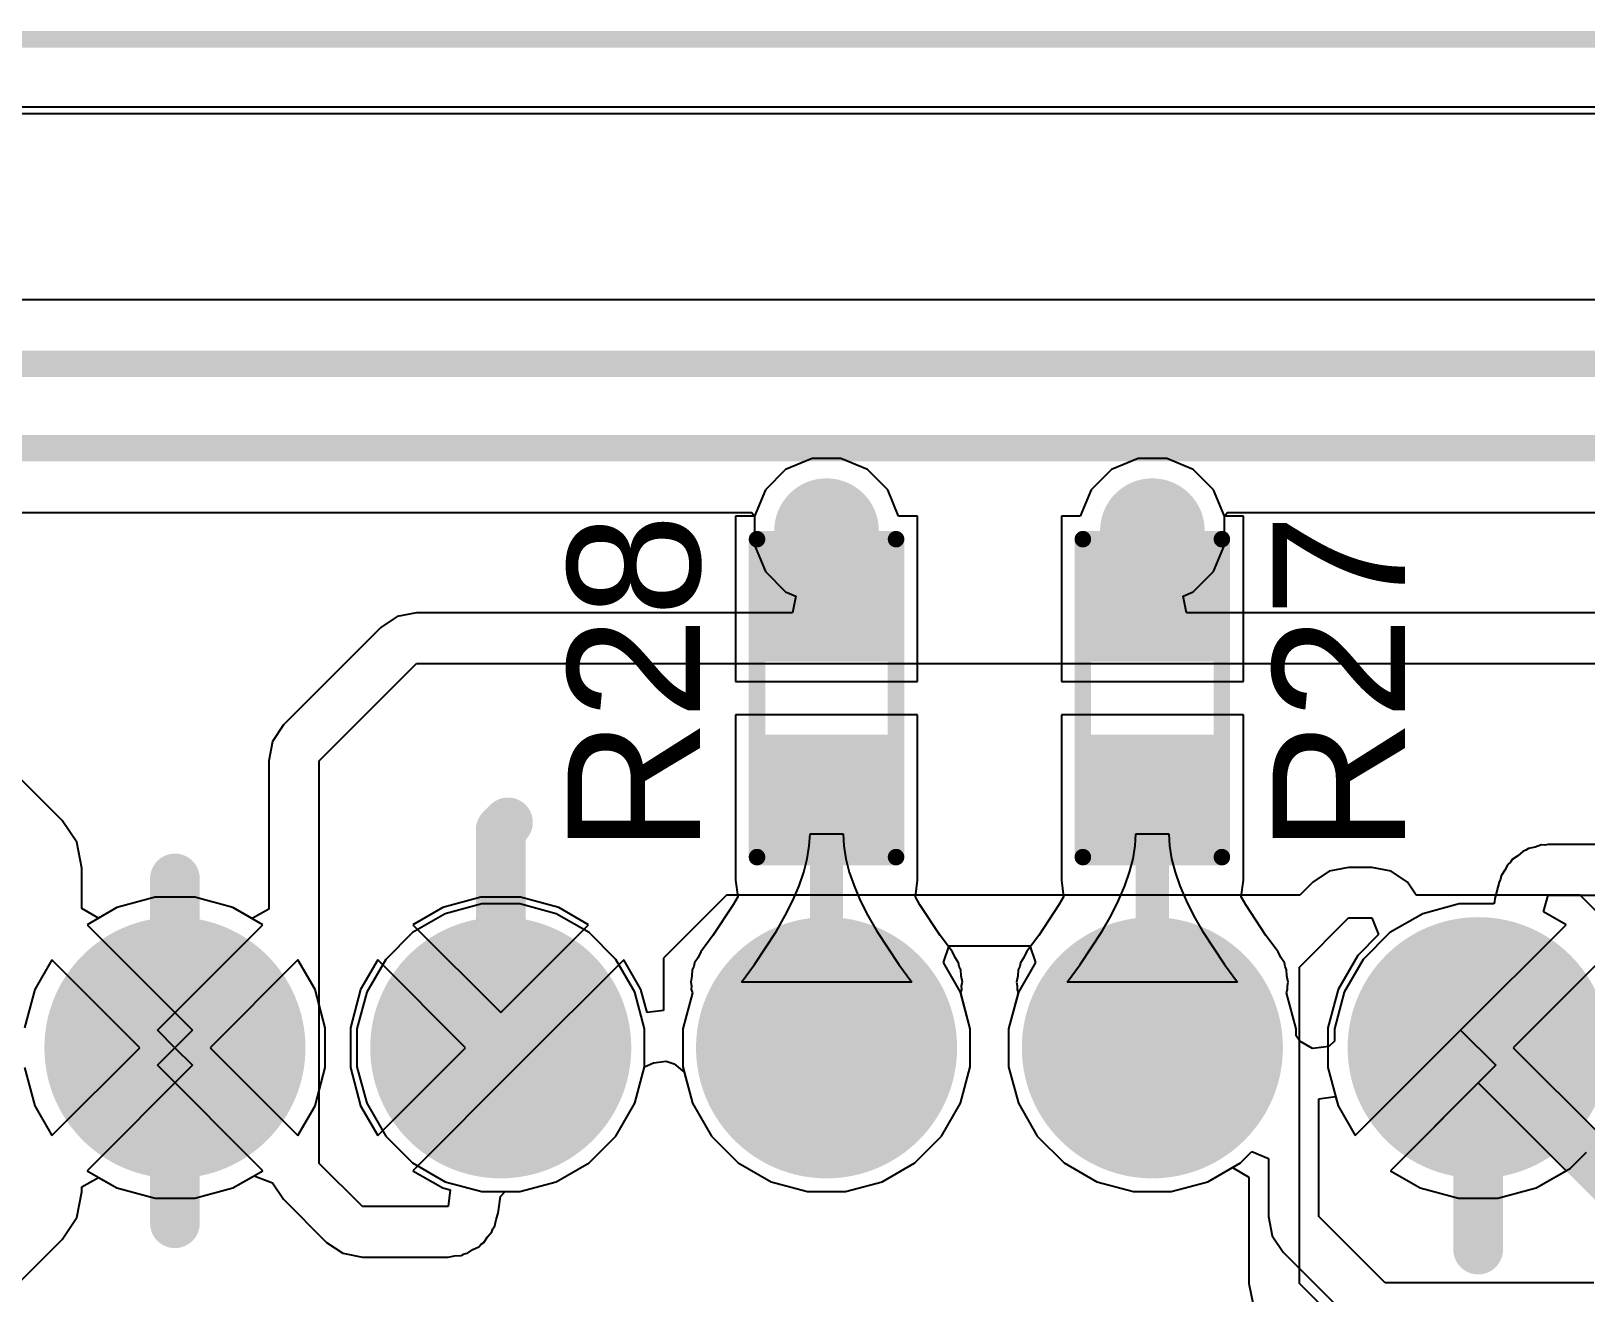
# Model space of a CAD drawing. Header units: millimetres. Extents: x 0 to 172, y 0 to 138.
# Drawn here: x 25.02 to 36.95, y 110.39 to 120.06 of the extents above; entities that cross this region are included whole.
import ezdxf

# ---------------------------------------------------------------- set-up
doc = ezdxf.new("R2010")
doc.units = ezdxf.units.MM
for name, color, linetype in [('BottomLayer', 5, 'Continuous'), ('BottomSolder', 6, 'Continuous'), ('Mechanical2', 216, 'Continuous'), ('MultiLayer', 9, 'Continuous'), ('PadHoleLayer', 156, 'Continuous'), ('TopLayer', 1, 'Continuous'), ('TopOverlay', 2, 'Continuous'), ('TopPaste', 8, 'Continuous'), ('TopSolder', 216, 'Continuous'), ('ViaHoleLayer', 16, 'Continuous')]:
    doc.layers.add(name, color=color, linetype=linetype)
doc.styles.add('Arial', font='', dxfattribs={"height": 0.2})
doc.styles.get('Arial').set_extended_font_data('Arial')

# ---------------------------------------------------------------- blocks, each defined once
blk = doc.blocks.new('R___0603_200')
at = {"layer": 'TopLayer'}
for points in [[(-0.3809999999999999, 0.4445), (-0.3809999999999999, -0.4445), (-1.143, -0.4445), (-1.143, 0.4445)], [(1.143, 0.4445), (1.143, -0.4445), (0.3809999999999999, -0.4445), (0.3809999999999999, 0.4445)]]:
    blk.add_hatch(color=1, dxfattribs=at).paths.add_polyline_path(points)
at = {"layer": 'TopPaste'}
for points in [[(-0.3809999999999999, 0.4445), (-0.3809999999999999, -0.4445), (-1.143, -0.4445), (-1.143, 0.4445)], [(1.143, 0.4445), (1.143, -0.4445), (0.3809999999999999, -0.4445), (0.3809999999999999, 0.4445)]]:
    blk.add_hatch(color=8, dxfattribs=at).paths.add_polyline_path(points)
at = {"layer": 'TopSolder'}
for points in [[(-0.2794, 0.5460999999999999), (-0.2794, -0.5460999999999999), (-1.2446, -0.5460999999999999), (-1.2446, 0.5460999999999999)], [(1.2446, 0.5460999999999999), (1.2446, -0.5460999999999999), (0.2794, -0.5460999999999999), (0.2794, 0.5460999999999999)]]:
    blk.add_hatch(color=216, dxfattribs=at).paths.add_polyline_path(points)
at = {"layer": 'TopOverlay', "const_width": 0.127}
for points in [[(-1.2192, 0.5334), (-1.2192, -0.5334)], [(-1.2192, 0.5334), (1.2192, 0.5334)], [(1.2192, 0.5334), (1.2192, -0.5334)], [(-1.2192, -0.5334), (1.2192, -0.5334)]]:
    blk.add_lwpolyline(points, dxfattribs=at)
at = {"layer": 'TopOverlay', "const_width": 0.0635}
for points in [[(-1.25095, 0.5334, 1), (-1.18745, 0.5334, 1)], [(-1.25095, 0.5334, 1), (-1.18745, 0.5334, 1)], [(1.18745, 0.5334, 1), (1.25095, 0.5334, 1)], [(1.18745, 0.5334, 1), (1.25095, 0.5334, 1)], [(-1.25095, -0.5334, 1), (-1.18745, -0.5334, 1)], [(-1.25095, -0.5334, 1), (-1.18745, -0.5334, 1)], [(1.18745, -0.5334, 1), (1.25095, -0.5334, 1)], [(1.18745, -0.5334, 1), (1.25095, -0.5334, 1)]]:
    blk.add_lwpolyline(points, format="xyb", close=True, dxfattribs=at)
blk = doc.blocks.new('R___0603_201')
at = {"layer": 'TopLayer'}
for points in [[(-0.3809999999999999, 0.4445), (-0.3809999999999999, -0.4445), (-1.143, -0.4445), (-1.143, 0.4445)], [(1.143, 0.4445), (1.143, -0.4445), (0.3809999999999999, -0.4445), (0.3809999999999999, 0.4445)]]:
    blk.add_hatch(color=1, dxfattribs=at).paths.add_polyline_path(points)
at = {"layer": 'TopPaste'}
for points in [[(-0.3809999999999999, 0.4445), (-0.3809999999999999, -0.4445), (-1.143, -0.4445), (-1.143, 0.4445)], [(1.143, 0.4445), (1.143, -0.4445), (0.3809999999999999, -0.4445), (0.3809999999999999, 0.4445)]]:
    blk.add_hatch(color=8, dxfattribs=at).paths.add_polyline_path(points)
at = {"layer": 'TopSolder'}
for points in [[(-0.2794, 0.5460999999999999), (-0.2794, -0.5460999999999999), (-1.2446, -0.5460999999999999), (-1.2446, 0.5460999999999999)], [(1.2446, 0.5460999999999999), (1.2446, -0.5460999999999999), (0.2794, -0.5460999999999999), (0.2794, 0.5460999999999999)]]:
    blk.add_hatch(color=216, dxfattribs=at).paths.add_polyline_path(points)
at = {"layer": 'TopOverlay', "const_width": 0.127}
for points in [[(-1.2192, 0.5334), (-1.2192, -0.5334)], [(-1.2192, 0.5334), (1.2192, 0.5334)], [(1.2192, 0.5334), (1.2192, -0.5334)], [(-1.2192, -0.5334), (1.2192, -0.5334)]]:
    blk.add_lwpolyline(points, dxfattribs=at)
at = {"layer": 'TopOverlay', "const_width": 0.0635}
for points in [[(-1.25095, 0.5334, 1), (-1.18745, 0.5334, 1)], [(-1.25095, 0.5334, 1), (-1.18745, 0.5334, 1)], [(1.18745, 0.5334, 1), (1.25095, 0.5334, 1)], [(1.18745, 0.5334, 1), (1.25095, 0.5334, 1)], [(-1.25095, -0.5334, 1), (-1.18745, -0.5334, 1)], [(-1.25095, -0.5334, 1), (-1.18745, -0.5334, 1)], [(1.18745, -0.5334, 1), (1.25095, -0.5334, 1)], [(1.18745, -0.5334, 1), (1.25095, -0.5334, 1)]]:
    blk.add_lwpolyline(points, format="xyb", close=True, dxfattribs=at)
blk = doc.blocks.new('MX23A26NF1_B_262')
at = {"layer": 'BottomLayer'}
h = blk.add_hatch(color=5, dxfattribs=at)
edge = h.paths.add_edge_path()
edge.add_arc((-10.00000032, 0.75000104), 0.8999982, 0, 360)
h = blk.add_hatch(color=5, dxfattribs=at)
edge = h.paths.add_edge_path()
edge.add_arc((-7.50000024, 0.75000104), 0.8999982, 0, 360)
h = blk.add_hatch(color=5, dxfattribs=at)
edge = h.paths.add_edge_path()
edge.add_arc((-5.00000016, 0.75000104), 0.8999982, 0, 360)
h = blk.add_hatch(color=5, dxfattribs=at)
edge = h.paths.add_edge_path()
edge.add_arc((-2.50000008, 0.75000104), 0.8999982, 0, 360)
h = blk.add_hatch(color=5, dxfattribs=at)
edge = h.paths.add_edge_path()
edge.add_arc((0, 0.75000104), 0.8999982, 0, 360)
at = {"layer": 'BottomSolder'}
h = blk.add_hatch(color=6, dxfattribs=at)
edge = h.paths.add_edge_path()
edge.add_arc((-10.00000032, 0.75000104), 1.0015982, 0, 360)
h = blk.add_hatch(color=6, dxfattribs=at)
edge = h.paths.add_edge_path()
edge.add_arc((-7.50000024, 0.75000104), 1.0015982, 0, 360)
h = blk.add_hatch(color=6, dxfattribs=at)
edge = h.paths.add_edge_path()
edge.add_arc((-5.00000016, 0.75000104), 1.0015982, 0, 360)
h = blk.add_hatch(color=6, dxfattribs=at)
edge = h.paths.add_edge_path()
edge.add_arc((-2.50000008, 0.75000104), 1.0015982, 0, 360)
h = blk.add_hatch(color=6, dxfattribs=at)
edge = h.paths.add_edge_path()
edge.add_arc((0, 0.75000104), 1.0015982, 0, 360)
at = {"layer": 'MultiLayer'}
h = blk.add_hatch(color=9, dxfattribs=at)
edge = h.paths.add_edge_path()
edge.add_arc((-10.00000032, 0.75000104), 0.8999982, 0, 360)
h = blk.add_hatch(color=9, dxfattribs=at)
edge = h.paths.add_edge_path()
edge.add_arc((-7.50000024, 0.75000104), 0.8999982, 0, 360)
h = blk.add_hatch(color=9, dxfattribs=at)
edge = h.paths.add_edge_path()
edge.add_arc((-5.00000016, 0.75000104), 0.8999982, 0, 360)
h = blk.add_hatch(color=9, dxfattribs=at)
edge = h.paths.add_edge_path()
edge.add_arc((-2.50000008, 0.75000104), 0.8999982, 0, 360)
h = blk.add_hatch(color=9, dxfattribs=at)
edge = h.paths.add_edge_path()
edge.add_arc((0, 0.75000104), 0.8999982, 0, 360)
at = {"layer": 'PadHoleLayer'}
h = blk.add_hatch(color=156, dxfattribs=at)
edge = h.paths.add_edge_path()
edge.add_arc((-10.00000032, 0.75000104), 0.5499989, 0, 360)
h = blk.add_hatch(color=156, dxfattribs=at)
edge = h.paths.add_edge_path()
edge.add_arc((-7.50000024, 0.75000104), 0.5499989, 0, 360)
h = blk.add_hatch(color=156, dxfattribs=at)
edge = h.paths.add_edge_path()
edge.add_arc((-5.00000016, 0.75000104), 0.5499989, 0, 360)
h = blk.add_hatch(color=156, dxfattribs=at)
edge = h.paths.add_edge_path()
edge.add_arc((-2.50000008, 0.75000104), 0.5499989, 0, 360)
h = blk.add_hatch(color=156, dxfattribs=at)
edge = h.paths.add_edge_path()
edge.add_arc((0, 0.75000104), 0.5499989, 0, 360)
at = {"layer": 'TopLayer'}
h = blk.add_hatch(color=1, dxfattribs=at)
edge = h.paths.add_edge_path()
edge.add_arc((-10.00000032, 0.75000104), 0.8999982, 0, 360)
h = blk.add_hatch(color=1, dxfattribs=at)
edge = h.paths.add_edge_path()
edge.add_arc((-7.50000024, 0.75000104), 0.8999982, 0, 360)
h = blk.add_hatch(color=1, dxfattribs=at)
edge = h.paths.add_edge_path()
edge.add_arc((-5.00000016, 0.75000104), 0.8999982, 0, 360)
h = blk.add_hatch(color=1, dxfattribs=at)
edge = h.paths.add_edge_path()
edge.add_arc((-2.50000008, 0.75000104), 0.8999982, 0, 360)
h = blk.add_hatch(color=1, dxfattribs=at)
edge = h.paths.add_edge_path()
edge.add_arc((0, 0.75000104), 0.8999982, 0, 360)
at = {"layer": 'TopSolder'}
h = blk.add_hatch(color=216, dxfattribs=at)
edge = h.paths.add_edge_path()
edge.add_arc((-10.00000032, 0.75000104), 1.0015982, 0, 360)
h = blk.add_hatch(color=216, dxfattribs=at)
edge = h.paths.add_edge_path()
edge.add_arc((-7.50000024, 0.75000104), 1.0015982, 0, 360)
h = blk.add_hatch(color=216, dxfattribs=at)
edge = h.paths.add_edge_path()
edge.add_arc((-5.00000016, 0.75000104), 1.0015982, 0, 360)
h = blk.add_hatch(color=216, dxfattribs=at)
edge = h.paths.add_edge_path()
edge.add_arc((-2.50000008, 0.75000104), 1.0015982, 0, 360)
h = blk.add_hatch(color=216, dxfattribs=at)
edge = h.paths.add_edge_path()
edge.add_arc((0, 0.75000104), 1.0015982, 0, 360)

msp = doc.modelspace()

# ---------------------------------------------------------------- hatches: boundary and pattern name
at = {"layer": 'BottomLayer'}
h = msp.add_hatch(color=5, dxfattribs=at)
edge = h.paths.add_edge_path()
edge.add_arc((31.12099948, 116.23194686), 0.2999994, 0, 360)
h = msp.add_hatch(color=5, dxfattribs=at)
edge = h.paths.add_edge_path()
edge.add_arc((33.62099956, 116.23194686), 0.2999994, 0, 360)
at = {"layer": 'BottomSolder'}
h = msp.add_hatch(color=6, dxfattribs=at)
edge = h.paths.add_edge_path()
edge.add_arc((31.12099948, 116.23194686), 0.4015993999999999, 0, 360)
h = msp.add_hatch(color=6, dxfattribs=at)
edge = h.paths.add_edge_path()
edge.add_arc((33.62099956, 116.23194686), 0.4015993999999999, 0, 360)
at = {"layer": 'TopLayer'}
h = msp.add_hatch(color=1, dxfattribs=at)
edge = h.paths.add_edge_path()
edge.add_arc((31.12099948, 116.23194686), 0.2999994, 0, 360)
h = msp.add_hatch(color=1, dxfattribs=at)
edge = h.paths.add_edge_path()
edge.add_arc((33.62099956, 116.23194686), 0.2999994, 0, 360)
at = {"layer": 'TopSolder'}
h = msp.add_hatch(color=216, dxfattribs=at)
edge = h.paths.add_edge_path()
edge.add_arc((31.12099948, 116.23194686), 0.4015993999999999, 0, 360)
h = msp.add_hatch(color=216, dxfattribs=at)
edge = h.paths.add_edge_path()
edge.add_arc((33.62099956, 116.23194686), 0.4015993999999999, 0, 360)
at = {"layer": 'ViaHoleLayer'}
h = msp.add_hatch(color=16, dxfattribs=at)
edge = h.paths.add_edge_path()
edge.add_arc((31.12099948, 116.23194686), 0.1499997, 0, 360)
h = msp.add_hatch(color=16, dxfattribs=at)
edge = h.paths.add_edge_path()
edge.add_arc((33.62099956, 116.23194686), 0.1499997, 0, 360)

# ---------------------------------------------------------------- linework, layer by layer
at = {"layer": 'BottomLayer'}
for p, q in [((5.173598999999999, 119.4816), (108.839, 119.4816)), ((108.839, 118.00362988), (11.796776, 118.00362988)), ((12.42036124, 116.37249268), (30.54672072, 116.37249268)), ((30.54672072, 116.37249268), (30.56700008, 116.34214222)), ((30.56700008, 116.34214222), (30.56700008, 116.12174896)), ((34.17499896, 116.34214222), (34.19527832, 116.37249268)), ((34.17499896, 116.12174896), (34.17499896, 116.34214222)), ((34.19527832, 116.37249268), (50.04792123999999, 116.37249268)), ((30.56700008, 116.12174896), (30.65134077999999, 115.9181324)), ((34.09065826, 115.9181324), (34.17499896, 116.12174896)), ((30.65134077999999, 115.9181324), (30.80718502, 115.76228816)), ((33.93481402, 115.76228816), (34.09065826, 115.9181324)), ((30.80718502, 115.76228816), (30.8854602, 115.72986506)), ((30.8854602, 115.72986506), (30.86019736, 115.60286506)), ((33.85653884, 115.72986506), (33.93481402, 115.76228816)), ((33.88180168, 115.60286506), (33.85653884, 115.72986506)), ((27.7007066, 115.48908576), (26.9541117, 114.74248578)), ((27.82673378, 115.57329438), (27.7007066, 115.48908576)), ((27.9753949, 115.60286506), (27.82673378, 115.57329438)), ((30.86019736, 115.60286506), (27.9753949, 115.60286506)), ((41.52600026, 115.60286506), (33.88180168, 115.60286506)), ((27.2288, 114.46780002), (27.9753949, 115.2144)), ((27.9753949, 115.2144), (41.52600026, 115.2144)), ((26.9541117, 114.74248578), (26.86990562, 114.6164586)), ((26.86990562, 114.6164586), (26.84033494, 114.46780002)), ((26.84033494, 114.46780002), (26.84033494, 113.33046168)), ((27.2288, 111.379), (27.2288, 114.46780002)), ((34.97805044, 113.62059318), (34.85202326, 113.5363871)), ((35.12670901999999, 113.65016386), (34.97805044, 113.62059318)), ((35.30449377999999, 113.65016386), (35.12670901999999, 113.65016386)), ((35.45315236, 113.62059318), (35.30449377999999, 113.65016386)), ((35.57917954, 113.53638456), (35.45315236, 113.62059318)), ((34.85202326, 113.5363871), (34.75203616, 113.4364)), ((35.64598915999999, 113.4364), (35.57917954, 113.53638456)), ((25.67557222, 113.34195518), (25.44701286, 113.20999456)), ((25.96907176, 113.42059866), (25.67557222, 113.34195518)), ((26.27292688, 113.42059866), (25.96907176, 113.42059866)), ((26.56642642, 113.34195518), (26.27292688, 113.42059866)), ((26.71333494, 113.25713696), (26.56642642, 113.34195518)), ((28.1755723, 113.34195518), (27.94701294, 113.20999456)), ((28.46907184, 113.42059866), (28.1755723, 113.34195518)), ((28.77292696, 113.42059866), (28.46907184, 113.42059866)), ((29.0664265, 113.34195518), (28.77292696, 113.42059866)), ((29.29498586, 113.20999456), (29.0664265, 113.34195518)), ((30.353, 113.4364), (29.8704, 112.9538)), ((34.75203616, 113.4364), (30.353, 113.4364)), ((36.90320026, 113.4364), (35.64598915999999, 113.4364)), ((37.25260012, 113.08700014), (36.90320026, 113.4364)), ((26.84033494, 113.33046168), (26.71333494, 113.25713696)), ((34.75069757999999, 112.88568736), (35.12670901999999, 113.2616988)), ((35.12670901999999, 113.2616988), (35.30449377999999, 113.2616988)), ((35.30449377999999, 113.2616988), (35.35709971999999, 113.1346988)), ((25.44701286, 113.20999456), (26.25570314, 112.40130428)), ((27.94701294, 113.20999456), (28.6209994, 112.5360081)), ((28.6209994, 112.5360081), (29.29498586, 113.20999456)), ((35.35709971999999, 113.1346988), (35.19757248, 112.97517156)), ((32.01708608, 112.92093494), (32.06104332, 113.04793494)), ((32.06104332, 113.04793494), (32.68095572, 113.04793494)), ((32.68095572, 113.04793494), (32.72491296, 112.92093494)), ((25.17760522, 112.94058946), (25.0456446, 112.71202756)), ((25.85159168, 112.26660046), (25.17760522, 112.94058946)), ((27.6776053, 112.94058946), (27.54564468, 112.71202756)), ((28.35159176, 112.26660046), (27.6776053, 112.94058946)), ((29.5643935, 112.94058692), (28.75570322, 112.13189664)), ((29.69635412, 112.71202756), (29.5643935, 112.94058692)), ((29.8704, 112.9538), (29.8704, 112.55317342)), ((32.14901621999999, 112.69241876), (32.01708608, 112.92093494)), ((32.72491296, 112.92093494), (32.59298282, 112.69241876)), ((34.75069504, 110.45810268), (34.75069757999999, 112.88568736)), ((35.19757248, 112.97517156), (35.04564491999999, 112.71202756)), ((25.0456446, 112.71202756), (24.96700112, 112.41852802)), ((27.54564468, 112.71202756), (27.4670012, 112.41852802)), ((29.7434, 112.5364526), (29.69635412, 112.71202756)), ((32.22419768, 112.4118402), (32.14901621999999, 112.69241876)), ((32.59298282, 112.69241876), (32.51780136, 112.4118402)), ((35.04564491999999, 112.71202756), (34.96700144, 112.41852802)), ((29.8704, 112.55317342), (29.7434, 112.5364526)), ((26.25570314, 112.40130428), (26.12099932, 112.26660046)), ((27.4670012, 112.41852802), (27.4670012, 112.1146729)), ((32.22419768, 112.12136072), (32.22419768, 112.4118402)), ((32.51780136, 112.4118402), (32.51780136, 112.12136072)), ((34.96700144, 112.41852802), (34.96700144, 112.1146729)), ((35.17760553999999, 111.592614), (35.98629582, 112.40130428)), ((35.98629582, 112.40130428), (36.25570346, 112.13189664)), ((25.17760522, 111.592614), (25.85159168, 112.26660046)), ((26.12099932, 112.26660046), (26.25570314, 112.13189664)), ((27.6776053, 111.592614), (28.35159176, 112.26660046)), ((29.7241976, 112.12135818), (29.7941111, 112.1513124)), ((29.7941111, 112.1513124), (29.89079874, 112.16404288)), ((29.89079874, 112.16404288), (29.95082402, 112.1438702)), ((24.96700112, 112.1146729), (25.0456446, 111.82117336)), ((26.25570314, 112.13189664), (25.44701286, 111.32320636)), ((27.4670012, 112.1146729), (27.54564468, 111.82117336)), ((28.75570322, 112.13189664), (27.94701294, 111.32320636)), ((29.64901614, 111.84078216), (29.7241976, 112.12135818)), ((29.95082402, 112.1438702), (30.02874868, 112.08050736)), ((30.02874868, 112.08050736), (30.09298274, 111.84078216)), ((32.14901621999999, 111.84078216), (32.22419768, 112.12136072)), ((32.51780136, 112.12136072), (32.59298282, 111.84078216)), ((34.96700144, 112.1146729), (35.04564491999999, 111.82117336)), ((36.25570346, 112.13189664), (35.44701318, 111.32320636)), ((25.0456446, 111.82117336), (25.17760522, 111.592614)), ((27.54564468, 111.82117336), (27.6776053, 111.592614)), ((29.50377894, 111.58922056), (29.64901614, 111.84078216)), ((30.09298274, 111.84078216), (30.23821994, 111.58922056)), ((32.00377902, 111.58922056), (32.14901621999999, 111.84078216)), ((32.59298282, 111.84078216), (32.73822002, 111.58922056)), ((35.04564491999999, 111.82117336), (35.17760553999999, 111.592614)), ((29.2983793, 111.38382092), (29.50377894, 111.58922056)), ((30.23821994, 111.58922056), (30.44361958, 111.38382092)), ((31.79837938, 111.38382092), (32.00377902, 111.58922056)), ((32.73822002, 111.58922056), (32.94361966, 111.38382092)), ((36.82957074, 111.3431733), (36.95089891999999, 111.46450148)), ((25.44701286, 111.32320636), (25.67557222, 111.19124574)), ((27.559, 111.0488), (27.2288, 111.379)), ((27.94701294, 111.32320636), (28.1755723, 111.19124574)), ((29.0468177, 111.23858372), (29.2983793, 111.38382092)), ((30.44361958, 111.38382092), (30.69518118, 111.23858372)), ((31.54681778, 111.23858372), (31.79837938, 111.38382092)), ((32.94361966, 111.38382092), (33.19518126, 111.23858372)), ((34.04681786, 111.23858372), (34.23522998, 111.34736176)), ((34.23522998, 111.34736176), (34.36222998, 111.27429358)), ((35.44701318, 111.32320636), (35.67557254, 111.19124574)), ((36.56642674, 111.19124574), (36.82957074, 111.3431733)), ((25.67557222, 111.19124574), (25.96907176, 111.11260226)), ((26.27292688, 111.11260226), (26.56642642, 111.19124574)), ((26.56642642, 111.19124574), (26.72946902, 111.28537814)), ((26.72946902, 111.28537814), (26.86990562, 111.23033888)), ((26.86990562, 111.23033888), (26.95411424, 111.10431424)), ((28.1755723, 111.19124574), (28.23321506, 111.1758)), ((28.76623914, 111.16340226), (29.0468177, 111.23858372)), ((30.69518118, 111.23858372), (30.97575974, 111.16340226)), ((31.26623922, 111.16340226), (31.54681778, 111.23858372)), ((33.19518126, 111.23858372), (33.47575982, 111.16340226)), ((33.7662393, 111.16340226), (34.04681786, 111.23858372)), ((34.36222998, 111.27429358), (34.36222998, 110.45810268)), ((35.67557254, 111.19124574), (35.96907208, 111.11260226)), ((36.2729272, 111.11260226), (36.56642674, 111.19124574)), ((25.96907176, 111.11260226), (26.27292688, 111.11260226)), ((26.95411424, 111.10431424), (27.28431424, 110.77411424)), ((28.23321506, 111.1758), (28.21649424, 111.0488)), ((28.60163697999999, 110.99809398), (28.61835526, 111.1250889)), ((28.61835526, 111.1250889), (28.65424038, 111.16340226)), ((28.65424038, 111.16340226), (28.76623914, 111.16340226)), ((30.97575974, 111.16340226), (31.26623922, 111.16340226)), ((33.47575982, 111.16340226), (33.7662393, 111.16340226)), ((35.96907208, 111.11260226), (36.2729272, 111.11260226)), ((28.21649424, 111.0488), (27.559, 111.0488)), ((28.58530224, 110.94997368), (28.60163697999999, 110.99809398)), ((28.51941464, 110.81636968), (28.55291216, 110.8545662)), ((28.55291216, 110.8545662), (28.56114938, 110.87883082)), ((28.56114938, 110.87883082), (28.57538862, 110.90014142)), ((28.57538862, 110.90014142), (28.58530224, 110.94997368)), ((27.28431424, 110.77411424), (27.41034142, 110.68990562)), ((28.36515282, 110.68990562), (28.40740826, 110.71814026)), ((28.40740826, 110.71814026), (28.45297332, 110.7406091)), ((28.45297332, 110.7406091), (28.4698694, 110.759875)), ((28.4698694, 110.759875), (28.49118, 110.77411424)), ((28.49118, 110.77411424), (28.51941464, 110.81636968)), ((27.41034142, 110.68990562), (27.559, 110.66033494)), ((27.559, 110.66033494), (28.21649424, 110.66033494)), ((28.21649424, 110.66033494), (28.26634428, 110.6702511)), ((28.26634428, 110.6702511), (28.31703252, 110.67357342)), ((28.31703252, 110.67357342), (28.34000936, 110.68490436)), ((28.34000936, 110.68490436), (28.36515282, 110.68990562)), ((34.36222998, 110.45810268), (34.39180066, 110.3094441)), ((35.25151954, 109.95727818), (34.75069504, 110.45810268))]:
    msp.add_line(p, q, dxfattribs=at)
for points, const_width in [([(11.796776, 117.511576), (135.57259144, 117.511576)], 0.2032), ([(12.21654656, 116.86454656), (131.59825344, 116.86454656)], 0.2032), ([(28.6209994, 113.9395994), (28.6766, 113.9952)], 0.3809999999999999), ([(28.6209994, 112.26660046), (28.6209994, 113.9395994)], 0.3809999999999999), ([(36.12099964, 112.26660046), (36.12100471999999, 112.26660046)], 0.3809999999999999), ([(36.12099964, 110.7640787), (36.12099964, 112.26660046)], 0.3809999999999999), ([(36.12100471999999, 112.26660046), (37.30104808, 111.0865571)], 0.3809999999999999)]:
    msp.add_lwpolyline(points, dxfattribs=dict(at, const_width=const_width))
at = {"layer": 'BottomLayer', "const_width": 0.1905}
for points in [[(28.58135, 113.9952, 1), (28.77185, 113.9952, 1)], [(28.5257494, 113.9395994, 1), (28.7162494, 113.9395994, 1)], [(28.5257494, 113.9395994, 1), (28.7162494, 113.9395994, 1)], [(28.5257494, 112.26660046, 1), (28.7162494, 112.26660046, 1)], [(36.02574963999999, 112.26660046, 1), (36.21624964, 112.26660046, 1)], [(36.02574963999999, 112.26660046, 1), (36.21624964, 112.26660046, 1)], [(36.02575472, 112.26660046, 1), (36.21625471999999, 112.26660046, 1)], [(36.02575472, 112.26660046, 1), (36.21625471999999, 112.26660046, 1)], [(36.02574963999999, 110.7640787, 1), (36.21624964, 110.7640787, 1)]]:
    msp.add_lwpolyline(points, format="xyb", close=True, dxfattribs=at)
at = {"layer": 'Mechanical2', "const_width": 0.127}
msp.add_lwpolyline([(0, 120.00000892), (109.3469873, 120.00000892)], dxfattribs=at)
at = {"layer": 'TopLayer'}
for p, q in [((5.243520119999999, 119.4308), (48.35749282, 119.4308)), ((30.80718502, 116.70160556), (30.65134077999999, 116.54576132)), ((31.01080158, 116.78594626), (30.80718502, 116.70160556)), ((31.23119738, 116.78594626), (31.01080158, 116.78594626)), ((31.43481394, 116.70160556), (31.23119738, 116.78594626)), ((31.59065818, 116.54576132), (31.43481394, 116.70160556)), ((33.3071851, 116.70160556), (33.15134086, 116.54576132)), ((33.51080166, 116.78594626), (33.3071851, 116.70160556)), ((33.73119746, 116.78594626), (33.51080166, 116.78594626)), ((33.93481402, 116.70160556), (33.73119746, 116.78594626)), ((34.09065826, 116.54576132), (33.93481402, 116.70160556)), ((30.65134077999999, 116.54576132), (30.56805926, 116.3447)), ((31.6739397, 116.3447), (31.59065818, 116.54576132)), ((33.15134086, 116.54576132), (33.06805934, 116.3447)), ((34.17393978, 116.3447), (34.09065826, 116.54576132)), ((30.56805926, 116.3447), (30.42249948, 116.3447)), ((30.42249948, 116.3447), (30.42249948, 115.0747)), ((31.81949948, 116.3447), (31.6739397, 116.3447)), ((31.81949948, 115.0747), (31.81949948, 116.3447)), ((33.06805934, 116.3447), (32.92249956, 116.3447)), ((32.92249956, 116.3447), (32.92249956, 115.0747)), ((34.31949956, 116.3447), (34.17393978, 116.3447)), ((34.31949956, 115.0747), (34.31949956, 116.3447)), ((30.42249948, 115.0747), (31.81949948, 115.0747)), ((32.92249956, 115.0747), (34.31949956, 115.0747)), ((31.81949948, 114.8207), (30.42249948, 114.8207)), ((30.42249948, 114.8207), (30.42249948, 113.55070254)), ((31.81949948, 113.55070254), (31.81949948, 114.8207)), ((34.31949956, 114.8207), (32.92249956, 114.8207)), ((32.92249956, 114.8207), (32.92249956, 113.55070254)), ((34.31949956, 113.55070254), (34.31949956, 114.8207)), ((25.2561344, 114.0103638), (24.85280018, 114.41369802)), ((25.36841256, 113.84232756), (25.2561344, 114.0103638)), ((25.40783844, 113.64411612), (25.36841256, 113.84232756)), ((30.98873151999999, 113.81391512), (30.99399948, 113.90676482)), ((30.99399948, 113.90676482), (31.24799948, 113.90676482)), ((31.24799948, 113.90676482), (31.25326744, 113.81391512)), ((33.4887316, 113.81391512), (33.49399956, 113.90676482)), ((33.49399956, 113.90676482), (33.74799956, 113.90676482)), ((33.74799956, 113.90676482), (33.75326751999999, 113.81391512)), ((36.60614472, 113.82154274), (36.55801934, 113.805208)), ((36.6317149, 113.81986634), (36.60614472, 113.82154274)), ((36.65684566, 113.82486506), (36.6317149, 113.81986634)), ((38.2336294, 113.82486506), (36.65684566, 113.82486506)), ((30.94659292, 113.61431684), (30.97293018, 113.71642992)), ((30.97293018, 113.71642992), (30.98873151999999, 113.81391512)), ((31.25326744, 113.81391512), (31.26906878, 113.71642992)), ((31.26906878, 113.71642992), (31.29540604, 113.61431684)), ((33.446593, 113.61431684), (33.47293026, 113.71642992)), ((33.47293026, 113.71642992), (33.4887316, 113.81391512)), ((33.75326751999999, 113.81391512), (33.76906886, 113.71642992)), ((33.76906886, 113.71642992), (33.79540612, 113.61431684)), ((36.3821599, 113.71108576), (36.3679232, 113.68978024)), ((36.42440772, 113.73931532), (36.3821599, 113.71108576)), ((36.46261694, 113.772823), (36.42440772, 113.73931532)), ((36.4868841, 113.78106022), (36.46261694, 113.772823)), ((36.50818707999999, 113.79529438), (36.4868841, 113.78106022)), ((36.55801934, 113.805208), (36.50818707999999, 113.79529438)), ((25.40783844, 113.3340253), (25.40783844, 113.64411612)), ((30.90972228, 113.5075708), (30.94659292, 113.61431684)), ((31.29540604, 113.61431684), (31.33227668, 113.5075708)), ((33.40972236, 113.5075708), (33.446593, 113.61431684)), ((33.79540612, 113.61431684), (33.83227676, 113.5075708)), ((36.29795128, 113.58505858), (36.29295256, 113.55992782)), ((36.32618083999999, 113.6273064), (36.29795128, 113.58505858)), ((36.3486573, 113.67288416), (36.32618083999999, 113.6273064)), ((36.3679232, 113.68978024), (36.3486573, 113.67288416)), ((30.42249948, 113.55070254), (30.42249694, 113.5507)), ((30.42249694, 113.5507), (30.43915426, 113.4237)), ((30.86231571999999, 113.39619688), (30.90972228, 113.5075708)), ((31.33227668, 113.5075708), (31.37968324, 113.39619688)), ((31.8028447, 113.4237), (31.81950202, 113.55070254)), ((31.81950202, 113.55070254), (31.81949948, 113.55070254)), ((32.92249956, 113.55070254), (32.92249702, 113.5507)), ((32.92249702, 113.5507), (32.93915433999999, 113.4237)), ((33.3623158, 113.39619688), (33.40972236, 113.5075708)), ((33.83227676, 113.5075708), (33.87968332, 113.39619688)), ((34.30284478, 113.4237), (34.31950209999999, 113.55070254)), ((34.31950209999999, 113.55070254), (34.31949956, 113.55070254)), ((36.28161908, 113.5369459), (36.24758816, 113.4099459)), ((36.29295256, 113.55992782), (36.28161908, 113.5369459)), ((25.67557222, 113.34195518), (25.53483844, 113.26070312)), ((25.96907176, 113.42059866), (25.67557222, 113.34195518)), ((26.27292688, 113.42059866), (25.96907176, 113.42059866)), ((26.56642642, 113.34195518), (26.27292688, 113.42059866)), ((26.79498578, 113.20999456), (26.56642642, 113.34195518)), ((28.47575966, 113.36979866), (28.1951811, 113.2946172)), ((28.76623914, 113.36979866), (28.47575966, 113.36979866)), ((29.0468177, 113.2946172), (28.76623914, 113.36979866)), ((30.40454168, 113.3627146), (30.24919782, 113.12754616)), ((30.43915426, 113.4237), (30.40454168, 113.3627146)), ((30.80437578, 113.28018746), (30.86231571999999, 113.39619688)), ((31.37968324, 113.39619688), (31.43762318, 113.28018746)), ((31.83746744, 113.3627019), (31.8028447, 113.4237)), ((31.99282146, 113.12751822), (31.83746744, 113.3627019)), ((32.90454175999999, 113.3627146), (32.7491979, 113.12754616)), ((32.93915433999999, 113.4237), (32.90454175999999, 113.3627146)), ((33.30437586, 113.28018746), (33.3623158, 113.39619688)), ((33.87968332, 113.39619688), (33.93762326, 113.28018746)), ((34.33746752, 113.3627019), (34.30284478, 113.4237)), ((34.49282154, 113.12751822), (34.33746752, 113.3627019)), ((35.97575989999999, 113.36979866), (35.69518134, 113.2946172)), ((36.24096383999999, 113.36979866), (35.97575989999999, 113.36979866)), ((36.24591176, 113.38437572), (36.24096383999999, 113.36979866)), ((36.24758816, 113.4099459), (36.24591176, 113.38437572)), ((36.62281474, 113.3094), (36.65684566, 113.4364)), ((36.65684566, 113.4364), (38.2336294, 113.4364)), ((25.53483844, 113.26070312), (25.40783844, 113.3340253)), ((28.1951811, 113.2946172), (27.9436195, 113.14938)), ((29.2983793, 113.14938), (29.0468177, 113.2946172)), ((30.73590246, 113.15955016), (30.80437578, 113.28018746)), ((31.43762318, 113.28018746), (31.5060965, 113.15955016)), ((33.23590254, 113.15955016), (33.30437586, 113.28018746)), ((33.93762326, 113.28018746), (34.00609658, 113.15955016)), ((35.69518134, 113.2946172), (35.44361974, 113.14938)), ((36.7949861, 113.20999456), (36.62281474, 113.3094)), ((25.9862955, 112.40130428), (26.79498578, 113.20999456)), ((27.9436195, 113.14938), (27.73821986, 112.94398036)), ((29.50377894, 112.94398036), (29.2983793, 113.14938)), ((30.24919782, 113.12754616), (30.15558866, 113.00171202)), ((30.56734806, 112.90438176), (30.73590246, 113.15955016)), ((31.5060965, 113.15955016), (31.6746509, 112.90438176)), ((32.0864103, 113.00171202), (31.99282146, 113.12751822)), ((32.7491979, 113.12754616), (32.65558874, 113.00171202)), ((33.06734814, 112.90438176), (33.23590254, 113.15955016)), ((34.00609658, 113.15955016), (34.17465098, 112.90438176)), ((34.58641038, 113.00171202), (34.49282154, 113.12751822)), ((35.44361974, 113.14938), (35.2382201, 112.94398036)), ((35.98629582, 112.40130428), (36.7949861, 113.20999456)), ((30.15558866, 113.00171202), (30.13501974, 112.9583847)), ((32.10697922, 112.9583847), (32.0864103, 113.00171202)), ((32.65558874, 113.00171202), (32.63501982, 112.9583847)), ((34.6069793, 112.9583847), (34.58641038, 113.00171202)), ((27.06439342, 112.94058692), (26.39040696, 112.26660046)), ((27.19635404, 112.71202756), (27.06439342, 112.94058692)), ((27.73821986, 112.94398036), (27.59298266, 112.69241876)), ((29.64901614, 112.69241876), (29.50377894, 112.94398036)), ((30.09058498, 112.86478824), (30.08816182, 112.816894)), ((30.10281254, 112.89054384), (30.09058498, 112.86478824)), ((30.10837514, 112.91850924), (30.10281254, 112.89054384)), ((30.13501974, 112.9583847), (30.10837514, 112.91850924)), ((30.46726952, 112.76985066), (30.56734806, 112.90438176)), ((31.6746509, 112.90438176), (31.77472944, 112.76985066)), ((32.13362382, 112.91850924), (32.10697922, 112.9583847)), ((32.13918642, 112.89054384), (32.13362382, 112.91850924)), ((32.15141398, 112.86478824), (32.13918642, 112.89054384)), ((32.15383714, 112.816894), (32.15141398, 112.86478824)), ((32.59058506, 112.86478824), (32.5881619, 112.816894)), ((32.60281262, 112.89054384), (32.59058506, 112.86478824)), ((32.60837522, 112.91850924), (32.60281262, 112.89054384)), ((32.63501982, 112.9583847), (32.60837522, 112.91850924)), ((32.9672696, 112.76985066), (33.06734814, 112.90438176)), ((34.17465098, 112.90438176), (34.27472951999999, 112.76985066)), ((34.6336239, 112.91850924), (34.6069793, 112.9583847)), ((34.63918649999999, 112.89054384), (34.6336239, 112.91850924)), ((34.65141406, 112.86478824), (34.63918649999999, 112.89054384)), ((34.65383722, 112.816894), (34.65141406, 112.86478824)), ((35.2382201, 112.94398036), (35.0929829, 112.69241876)), ((37.06439374, 112.94058692), (36.39040728, 112.26660046)), ((30.08816182, 112.816894), (30.07880446, 112.76985066)), ((30.07880446, 112.76985066), (30.08436706, 112.74188526)), ((30.08436706, 112.74188526), (30.08292688, 112.71340932)), ((31.77472944, 112.76985066), (30.46726952, 112.76985066)), ((32.1631945, 112.76985066), (32.15383714, 112.816894)), ((32.1576319, 112.74188526), (32.1631945, 112.76985066)), ((32.15907207999999, 112.71340932), (32.1576319, 112.74188526)), ((32.5881619, 112.816894), (32.57880454, 112.76985066)), ((32.57880454, 112.76985066), (32.58436714, 112.74188526)), ((32.58436714, 112.74188526), (32.58292695999999, 112.71340932)), ((34.27472951999999, 112.76985066), (32.9672696, 112.76985066)), ((34.66319458, 112.76985066), (34.65383722, 112.816894)), ((34.65763198, 112.74188526), (34.66319458, 112.76985066)), ((34.65907216, 112.71340932), (34.65763198, 112.74188526)), ((27.27499752, 112.41852802), (27.19635404, 112.71202756)), ((27.59298266, 112.69241876), (27.5178012, 112.4118402)), ((29.7241976, 112.4118402), (29.64901614, 112.69241876)), ((30.0918753, 112.68828618), (30.01780128, 112.4118402)), ((30.08292688, 112.71340932), (30.0918753, 112.68828618)), ((32.15012366, 112.68828618), (32.15907207999999, 112.71340932)), ((32.22419768, 112.4118402), (32.15012366, 112.68828618)), ((32.59187538, 112.68828618), (32.51780136, 112.4118402)), ((32.58292695999999, 112.71340932), (32.59187538, 112.68828618)), ((34.65012374, 112.68828618), (34.65907216, 112.71340932)), ((34.72419776, 112.4118402), (34.65012374, 112.68828618)), ((35.0929829, 112.69241876), (35.01780144, 112.4118402)), ((26.12099932, 112.26660046), (25.9862955, 112.40130428)), ((27.27499752, 112.1146729), (27.27499752, 112.41852802)), ((27.5178012, 112.4118402), (27.5178012, 112.12136072)), ((29.7241976, 112.12136072), (29.7241976, 112.4118402)), ((30.01780128, 112.4118402), (30.01780128, 112.12136072)), ((32.22419768, 112.12136072), (32.22419768, 112.4118402)), ((32.51780136, 112.4118402), (32.51780136, 112.12136072)), ((34.72419776, 112.35766708), (34.72419776, 112.4118402)), ((35.01780144, 112.4118402), (35.01780144, 112.31664354)), ((35.17760553999999, 111.592614), (35.98629582, 112.40130428)), ((25.9862955, 112.13189664), (26.12099932, 112.26660046)), ((26.39040696, 112.26660046), (27.06439342, 111.592614)), ((34.75140878, 112.31739792), (34.72419776, 112.35766708)), ((34.8487746, 112.2607356), (34.75140878, 112.31739792)), ((34.9758889, 112.27738784), (34.85119776, 112.26097182)), ((35.01780144, 112.31664354), (34.9758889, 112.27738784)), ((36.39040728, 112.26660046), (37.06439374, 111.592614)), ((34.85119776, 112.26097182), (34.8487746, 112.2607356)), ((26.79498832, 111.32320636), (25.9862955, 112.13189664)), ((27.19635404, 111.82117336), (27.27499752, 112.1146729)), ((27.5178012, 112.12136072), (27.59298266, 111.84078216)), ((29.64901614, 111.84078216), (29.7241976, 112.12136072)), ((30.01780128, 112.12136072), (30.09298274, 111.84078216)), ((32.14901621999999, 111.84078216), (32.22419768, 112.12136072)), ((32.51780136, 112.12136072), (32.59298282, 111.84078216)), ((36.12099964, 111.99719282), (35.44701318, 111.32320636)), ((36.79498864, 111.32320636), (36.12099964, 111.99719282)), ((27.06439342, 111.592614), (27.19635404, 111.82117336)), ((27.59298266, 111.84078216), (27.73821986, 111.58922056)), ((29.50377894, 111.58922056), (29.64901614, 111.84078216)), ((30.09298274, 111.84078216), (30.23821994, 111.58922056)), ((32.00377902, 111.58922056), (32.14901621999999, 111.84078216)), ((32.59298282, 111.84078216), (32.73822002, 111.58922056)), ((34.8996, 111.87552682), (35.02659999999999, 111.89224764)), ((34.8996, 110.9726), (34.8996, 111.87552682)), ((35.02659999999999, 111.89224764), (35.04564491999999, 111.82117336)), ((35.04564491999999, 111.82117336), (35.17760553999999, 111.592614)), ((27.73821986, 111.58922056), (27.9436195, 111.38382092)), ((29.2983793, 111.38382092), (29.50377894, 111.58922056)), ((30.23821994, 111.58922056), (30.44361958, 111.38382092)), ((31.79837938, 111.38382092), (32.00377902, 111.58922056)), ((32.73822002, 111.58922056), (32.94361966, 111.38382092)), ((34.29837946, 111.38382092), (34.38413494, 111.4695764)), ((34.38413494, 111.4695764), (34.51113494, 111.41697046)), ((26.56642642, 111.19124574), (26.79498832, 111.32320636)), ((27.9436195, 111.38382092), (28.1951811, 111.23858372)), ((29.0468177, 111.23858372), (29.2983793, 111.38382092)), ((30.44361958, 111.38382092), (30.69518118, 111.23858372)), ((31.54681778, 111.23858372), (31.79837938, 111.38382092)), ((32.94361966, 111.38382092), (33.19518126, 111.23858372)), ((34.04681786, 111.23858372), (34.29837946, 111.38382092)), ((34.51113494, 111.41697046), (34.51113494, 110.9726)), ((35.44701318, 111.32320636), (35.67557254, 111.19124574)), ((36.56642674, 111.19124574), (36.79498864, 111.32320636)), ((25.40783844, 111.19917562), (25.53483844, 111.2724978)), ((25.40783844, 111.16274948), (25.40783844, 111.19917562)), ((25.53483844, 111.2724978), (25.67557222, 111.19124574)), ((25.67557222, 111.19124574), (25.96907176, 111.11260226)), ((26.27292688, 111.11260226), (26.56642642, 111.19124574)), ((28.1951811, 111.23858372), (28.47575966, 111.16340226)), ((28.76623914, 111.16340226), (29.0468177, 111.23858372)), ((30.69518118, 111.23858372), (30.97575974, 111.16340226)), ((31.26623922, 111.16340226), (31.54681778, 111.23858372)), ((33.19518126, 111.23858372), (33.47575982, 111.16340226)), ((33.7662393, 111.16340226), (34.04681786, 111.23858372)), ((35.67557254, 111.19124574), (35.96907208, 111.11260226)), ((36.2729272, 111.11260226), (36.56642674, 111.19124574)), ((25.36841256, 110.96453804), (25.40783844, 111.16274948)), ((25.96907176, 111.11260226), (26.27292688, 111.11260226)), ((28.47575966, 111.16340226), (28.76623914, 111.16340226)), ((30.97575974, 111.16340226), (31.26623922, 111.16340226)), ((33.47575982, 111.16340226), (33.7662393, 111.16340226)), ((35.96907208, 111.11260226), (36.2729272, 111.11260226)), ((25.2561344, 110.7965018), (25.36841256, 110.96453804)), ((34.51113494, 110.9726), (34.54070562, 110.82394142)), ((35.4076, 110.4646), (34.8996, 110.9726)), ((24.86278492, 110.40315232), (25.2561344, 110.7965018)), ((34.54070562, 110.82394142), (34.62491424, 110.69791424)), ((34.62491424, 110.69791424), (35.13291424, 110.18991424)), ((37.0078, 110.4646), (35.4076, 110.4646))]:
    msp.add_line(p, q, dxfattribs=at)
for points, const_width in [([(31.12099948, 115.7097), (31.12099948, 116.23194686)], 0.254), ([(33.62099956, 115.7097), (33.62099956, 116.23194686)], 0.254), ([(31.12099948, 112.26660046), (31.12099948, 114.1857)], 0.254), ([(33.62099956, 112.26660046), (33.62099956, 114.1857)], 0.254), ([(26.12099932, 112.26660046), (26.12099932, 113.56485034)], 0.3809999999999999), ([(26.12099932, 110.9201998), (26.12099932, 112.26660046)], 0.3809999999999999), ([(36.12099964, 110.7186), (36.12099964, 112.26660046)], 0.3809999999999999)]:
    msp.add_lwpolyline(points, dxfattribs=dict(at, const_width=const_width))
for points, const_width in [([(31.05749948, 116.23194686, 1), (31.18449948, 116.23194686, 1)], 0.127), ([(33.55749956, 116.23194686, 1), (33.68449956, 116.23194686, 1)], 0.127), ([(31.05749948, 115.7097, 1), (31.18449948, 115.7097, 1)], 0.127), ([(33.55749956, 115.7097, 1), (33.68449956, 115.7097, 1)], 0.127), ([(31.05749948, 114.1857, 1), (31.18449948, 114.1857, 1)], 0.127), ([(33.55749956, 114.1857, 1), (33.68449956, 114.1857, 1)], 0.127), ([(26.02574932, 113.56485034, 1), (26.21624932, 113.56485034, 1)], 0.1905), ([(26.02574932, 112.26660046, 1), (26.21624932, 112.26660046, 1)], 0.1905), ([(26.02574932, 112.26660046, 1), (26.21624932, 112.26660046, 1)], 0.1905), ([(31.05749948, 112.26660046, 1), (31.18449948, 112.26660046, 1)], 0.127), ([(33.55749956, 112.26660046, 1), (33.68449956, 112.26660046, 1)], 0.127), ([(36.02574963999999, 112.26660046, 1), (36.21624964, 112.26660046, 1)], 0.1905), ([(26.02574932, 110.9201998, 1), (26.21624932, 110.9201998, 1)], 0.1905), ([(36.02574963999999, 110.7186, 1), (36.21624964, 110.7186, 1)], 0.1905)]:
    msp.add_lwpolyline(points, format="xyb", close=True, dxfattribs=dict(at, const_width=const_width))

# ---------------------------------------------------------------- block references
at = {"rotation": 90}
for name, p in [('R___0603_200', (31.12099948, 114.9477)), ('R___0603_201', (33.62099956, 114.9477))]:
    msp.add_blockref(name, p, dxfattribs=at)
msp.add_blockref('MX23A26NF1_B_262', (36.12099964, 111.51659942))

# ---------------------------------------------------------------- texts
at = {"layer": 'TopOverlay', "style": 'Arial'}
for s, p in [('R28', (30.1496349, 113.75857106)), ('R27', (35.5598349, 113.75857106))]:
    msp.add_text(s, height=1.016, rotation=90, dxfattribs=at).set_placement(p)

doc.saveas('drawing.dxf')
